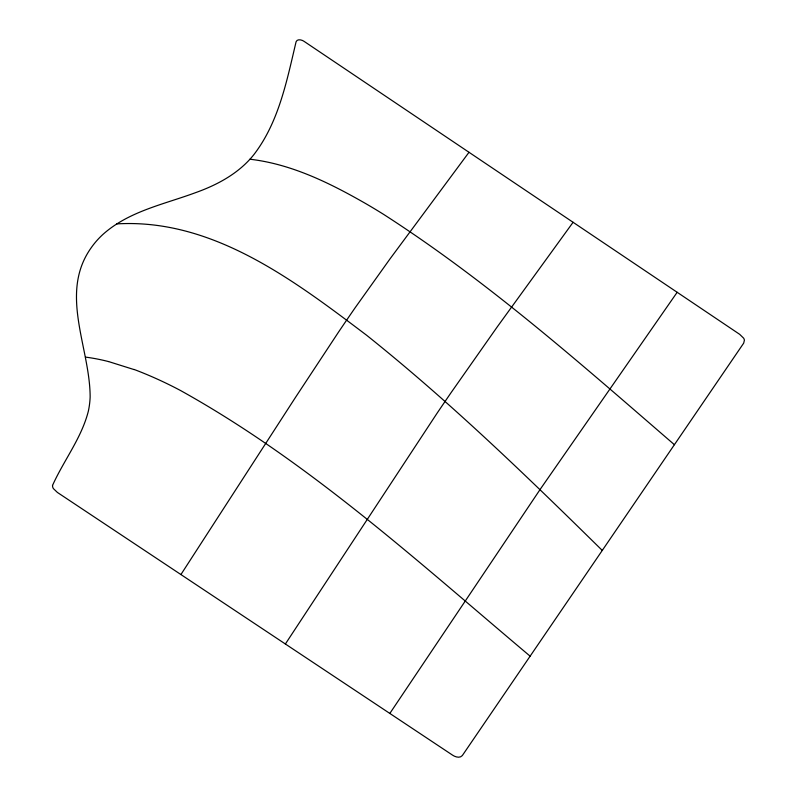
<?xml version="1.0" encoding="UTF-8"?>
<svg xmlns="http://www.w3.org/2000/svg" width="797" height="797" viewBox="0 0 797 797"><rect width="100%" height="100%" fill="white"/><g stroke="black" fill="none" stroke-linecap="round" stroke-linejoin="round"><path stroke-width="1.2" d="M180.919 574.547L295.318 397.653L338.466 332.19A774.106 48.527 -60.8 0 1 355.203 307.672L389.872 259.075L469.005 152.287M285.376 643.996L437.025 413.294A1211.32 75.934 -60.8 0 1 450.992 392.772L497.238 326.9L573.083 222.293M389.833 713.435L540.585 488.77L677.161 292.29M116.76 223.897C212.63 218.229 294.023 280.474 366.53 335.178C449.777 401.628 526.389 475.829 602.263 550.428M249.939 159.221C291.901 164.092 330.456 183.33 366.62 204.112A570.772 455.525 47.6 0 1 383.526 214.323C487.784 281.351 580.834 363.86 674.401 444.696M108.571 361.569L134.085 369.579M530.125 656.17C418.345 562.084 309.097 462.031 180.72 390.62A366.172 292.23 47.6 0 0 134.105 369.459M85.458 357.096A204.809 163.455 47.6 0 1 108.571 361.579M52.522 485.453L52.602 486.638A9.684 5.589 26.7 0 0 53.399 488.611L57.394 492.436L452.576 755.148C455.236 756.981 459.949 758.485 462.33 755.546L743.691 343.138L744.408 340.15A9.614 5.539 26.7 0 0 743.641 338.177L739.676 334.332L304.046 41.344C301.943 39.8 297.251 38.645 296.095 41.733C286.82 80.756 278.83 122.29 253.755 154.777C238.931 173.328 217.451 184.874 195.424 192.705C163.784 204.411 128.636 211.305 102.823 234.517A229.397 132.232 26.7 0 0 91.346 247.548C58.649 293.216 90.071 347.542 90.141 397.016A220.669 127.201 26.7 0 1 88.308 411.342C81.463 438.181 63.71 460.487 52.522 485.453"/></g></svg>
